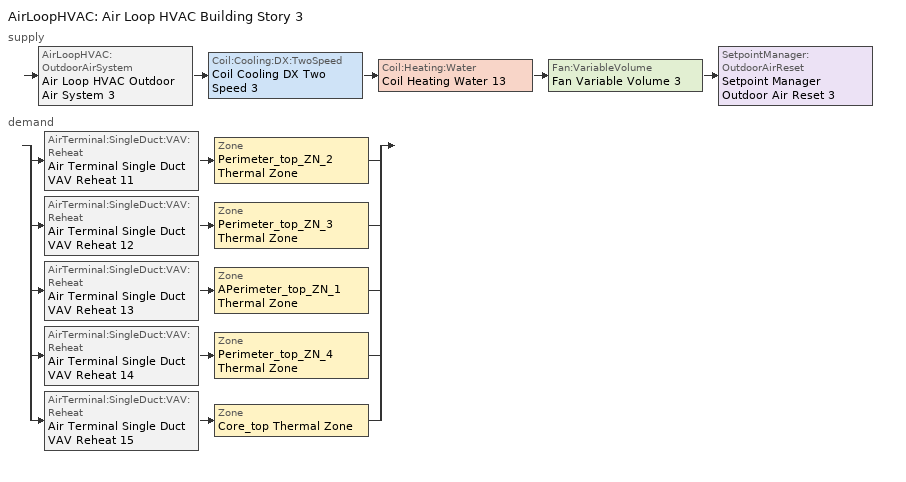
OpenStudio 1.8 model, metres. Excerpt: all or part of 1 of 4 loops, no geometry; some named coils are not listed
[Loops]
AirLoopHVAC 'Air Loop HVAC Building Story 3'
 supply: AirLoopHVAC:OutdoorAirSystem 'Air Loop HVAC Outdoor Air System 3' > Coil:Cooling:DX:TwoSpeed 'Coil Cooling DX Two Speed 3' > Coil:Heating:Water 'Coil Heating Water 13' > Fan:VariableVolume 'Fan Variable Volume 3' > SetpointManager:OutdoorAirReset 'Setpoint Manager Outdoor Air Reset 3'
 demand: split
  | AirTerminal:SingleDuct:VAV:Reheat 'Air Terminal Single Duct VAV Reheat 11' > Zone 'Perimeter_top_ZN_2 Thermal Zone'
  | AirTerminal:SingleDuct:VAV:Reheat 'Air Terminal Single Duct VAV Reheat 12' > Zone 'Perimeter_top_ZN_3 Thermal Zone'
  | AirTerminal:SingleDuct:VAV:Reheat 'Air Terminal Single Duct VAV Reheat 13' > Zone 'APerimeter_top_ZN_1 Thermal Zone'
  | AirTerminal:SingleDuct:VAV:Reheat 'Air Terminal Single Duct VAV Reheat 14' > Zone 'Perimeter_top_ZN_4 Thermal Zone'
  | AirTerminal:SingleDuct:VAV:Reheat 'Air Terminal Single Duct VAV Reheat 15' > Zone 'Core_top Thermal Zone'
[Sizing:Zone] Zone Cooling Design Supply Air Temperature {C}=12.8; Zone Heating Design Supply Air Temperature {C}=50; Zone Cooling Design Supply Air Humidity Ratio {kg-H2O/kg-air}=0.0085; Zone Heating Design Supply Air Humidity Ratio {kg-H2O/kg-air}=0.008; Cooling Design Air Flow Method=DesignDay; Cooling Design Air Flow Rate {m3/s}=0; Cooling Minimum Air Flow Fraction=0; Heating Design Air Flow Method=DesignDay; Heating Design Air Flow Rate {m3/s}=0; Heating Maximum Air Flow Fraction=0; Design Zone Air Distribution Effectiveness in Cooling Mode=1; Design Zone Air Distribution Effectiveness in Heating Mode=1
Perimeter_top_ZN_2 Thermal Zone; Perimeter_top_ZN_3 Thermal Zone; APerimeter_top_ZN_1 Thermal Zone; Perimeter_top_ZN_4 Thermal Zone; Core_top Thermal Zone
[Zone equipment]
Perimeter_top_ZN_2 Thermal Zone: Air Terminal Single Duct VAV Reheat 11
Perimeter_top_ZN_3 Thermal Zone: Air Terminal Single Duct VAV Reheat 12
APerimeter_top_ZN_1 Thermal Zone: Air Terminal Single Duct VAV Reheat 13
Perimeter_top_ZN_4 Thermal Zone: Air Terminal Single Duct VAV Reheat 14
Core_top Thermal Zone: Air Terminal Single Duct VAV Reheat 15
[AirLoopHVAC]
Air Loop HVAC Building Story 3: Design Supply Air Flow Rate {m3/s}=AutoSize
[Sizing:System]
Air Loop HVAC Building Story 3: Type of Load to Size On=Sensible; Design Outdoor Air Flow Rate {m3/s}=Autosize; Minimum System Air Flow Ratio=0.3; Preheat Design Temperature {C}=7; Preheat Design Humidity Ratio {kg-H2O/kg-Air}=0.008; Precool Design Temperature {C}=12.8; Precool Design Humidity Ratio {kg-H2O/kg-Air}=0.008; Central Cooling Design Supply Air Temperature {C}=12.8; Central Heating Design Supply Air Temperature {C}=40; Sizing Option=NonCoincident; 100% Outdoor Air in Cooling=No; 100% Outdoor Air in Heating=No; Central Cooling Design Supply Air Humidity Ratio {kg-H2O/kg-Air}=0.0085; Central Heating Design Supply Air Humidity Ratio {kg-H2O/kg-Air}=0.008; Cooling Design Air Flow Method=DesignDay; Cooling Design Air Flow Rate {m3/s}=0; Heating Design Air Flow Method=DesignDay; Heating Design Air Flow Rate {m3/s}=0; System Outdoor Air Method=VentilationRateProcedure; Zone Maximum Outdoor Air Fraction=1; Cooling Supply Air Flow Rate Per Floor Area {m3/s-m2}=0.00996765; Cooling Fraction of Autosized Cooling Supply Air Flow Rate=1; Cooling Supply Air Flow Rate Per Unit Cooling Capacity {m3/s-W}=3.94755e-05; Heating Supply Air Flow Rate Per Floor Area {m3/s-m2}=0.00996765; Heating Fraction of Autosized Heating Supply Air Flow Rate=1; Heating Fraction of Autosized Cooling Supply Air Flow Rate=1; Heating Supply Air Flow Rate Per Unit Heating Capacity {m3/s-W}=3.15882e-05; Cooling Design Capacity Method=CoolingDesignCapacity; Cooling Design Capacity {W}=autosize; Cooling Design Capacity Per Floor Area {W/m2}=234.7; Fraction of Autosized Cooling Design Capacity=1; Heating Design Capacity Method=HeatingDesignCapacity; Heating Design Capacity {W}=autosize; Heating Design Capacity Per Floor Area {W/m2}=157; Fraction of Autosized Heating Design Capacity=1; Central Cooling Capacity Control Method=OnOff
[Fan:VariableVolume]
Fan Variable Volume 3: Availability Schedule=Always On Discrete; Fan Efficiency=0.69; Pressure Rise {Pa}=1125; Maximum Flow Rate {m3/s}=Autosize; Fan Power Minimum Flow Rate Input Method=FixedFlowRate; Fan Power Minimum Flow Fraction=0.6; Fan Power Minimum Air Flow Rate {m3/s}=0; Motor Efficiency=0.9; Motor In Airstream Fraction=1; Fan Power Coefficient 1=0.0407599; Fan Power Coefficient 2=0.088045; Fan Power Coefficient 3=-0.0729261; Fan Power Coefficient 4=0.94374; Fan Power Coefficient 5=0
[Coil:Cooling:DX:TwoSpeed]
Coil Cooling DX Two Speed 3: Availability Schedule=Always On Discrete; Rated High Speed Total Cooling Capacity {W}=Autosize; Rated High Speed Sensible Heat Ratio=Autosize; Rated High Speed COP {W/W}=4; Rated High Speed Air Flow Rate {m3/s}=Autosize; Total Cooling Capacity Function of Temperature Curve=Curve Biquadratic 5; Total Cooling Capacity Function of Flow Fraction Curve=Curve Quadratic 7; Energy Input Ratio Function of Temperature Curve=Curve Biquadratic 6; Energy Input Ratio Function of Flow Fraction Curve=Curve Quadratic 8; Part Load Fraction Correlation Curve=Curve Quadratic 9; Rated Low Speed Total Cooling Capacity {W}=Autosize; Rated Low Speed Sensible Heat Ratio=Autosize; Rated Low Speed COP {W/W}=4; Low Speed Total Cooling Capacity Function of Temperature Curve=Curve Biquadratic 5; Low Speed Energy Input Ratio Function of Temperature Curve=Curve Biquadratic 6; Condenser Type=AirCooled; High Speed Evaporative Condenser Effectiveness=0; High Speed Evaporative Condenser Air Flow Rate {m3/s}=Autosize; High Speed Evaporative Condenser Pump Rated Power Consumption {W}=Autosize; Low Speed Evaporative Condenser Effectiveness=0; Low Speed Evaporative Condenser Air Flow Rate {m3/s}=Autosize; Low Speed Evaporative Condenser Pump Rated Power Consumption {W}=Autosize; Basin Heater Capacity {W/K}=0; Basin Heater Setpoint Temperature {C}=10
[Controller:OutdoorAir]
Controller Outdoor Air 3: Minimum Outdoor Air Flow Rate {m3/s}=autosize; Maximum Outdoor Air Flow Rate {m3/s}=autosize; Economizer Control Type=DifferentialEnthalpy; Economizer Control Action Type=ModulateFlow; Economizer Maximum Limit Dry-Bulb Temperature {C}=28; Economizer Maximum Limit Enthalpy {J/kg}=64000; Economizer Minimum Limit Dry-Bulb Temperature {C}=-100; Lockout Type=NoLockout; Minimum Limit Type=FixedMinimum; Maximum Fraction of Outdoor Air Schedule=AEDG Office Ventilation Schedule; Controller Mechanical Ventilation=Controller Mechanical Ventilation 3; High Humidity Control=No; Heat Recovery Bypass Control Type=BypassWhenOAFlowGreaterThanMinimum
[Controller:MechanicalVentilation]
Controller Mechanical Ventilation 3: Availability Schedule=Always On Discrete; Demand Controlled Ventilation=Yes; System Outdoor Air Method=ZoneSum
[AirLoopHVAC:OutdoorAirSystem]
Air Loop HVAC Outdoor Air System 3: Controller=Controller Outdoor Air 3
[SetpointManager:OutdoorAirReset]
Setpoint Manager Outdoor Air Reset 3: Control Variable=Temperature; Setpoint at Outdoor Low Temperature {C}=15.6; Outdoor Low Temperature {C}=14.4; Setpoint at Outdoor High Temperature {C}=12.8; Outdoor High Temperature {C}=21.1
[AirTerminal:SingleDuct:VAV:Reheat] Availability Schedule=Always On Discrete; Maximum Air Flow Rate {m3/s}=Autocalculate; Zone Minimum Air Flow Input Method=Constant; Constant Minimum Air Flow Fraction=0.3; Fixed Minimum Air Flow Rate {m3/s}=0; Maximum Hot Water or Steam Flow Rate {m3/s}=Autocalculate; Minimum Hot Water or Steam Flow Rate {m3/s}=0; Convergence Tolerance=0.001; Damper Heating Action=Normal; Maximum Flow per Zone Floor Area During Reheat {m3/s-m2}=Autocalculate; Maximum Flow Fraction During Reheat=Autocalculate; Maximum Reheat Air Temperature {C}=35
Name | Reheat Coil
Air Terminal Single Duct VAV Reheat 11 | Coil Heating Water 14
Air Terminal Single Duct VAV Reheat 12 | Coil Heating Water 15
Air Terminal Single Duct VAV Reheat 13 | Coil Heating Water 16
Air Terminal Single Duct VAV Reheat 14 | Coil Heating Water 17
Air Terminal Single Duct VAV Reheat 15 | Coil Heating Water 18
[Curve:Biquadratic] Minimum Value of x {BasedOnField A2}=16.5556; Maximum Value of x {BasedOnField A2}=22.1111; Minimum Value of y {BasedOnField A3}=23.7778; Maximum Value of y {BasedOnField A3}=47.66
Name | Coefficient1 Constant | Coefficient2 x | Coefficient3 x**2 | Coefficient4 y | Coefficient5 y**2 | Coefficient6 x*y
Curve Biquadratic 5 | 1.39072 | -0.0529058 | 0.0018423 | 0.00058267 | -0.000186814 | 0.000265159
Curve Biquadratic 6 | -0.536161 | 0.105138 | -0.00172659 | 0.0149848 | 0.000659948 | -0.0017385
[Curve:Quadratic]
Name | Coefficient1 Constant | Coefficient2 x | Coefficient3 x**2 | Minimum Value of x {BasedOnField A2} | Maximum Value of x {BasedOnField A2}
Curve Quadratic 7 | 0.718954 | 0.435436 | -0.154193 | 0.75 | 1.25
Curve Quadratic 8 | 1.19525 | -0.306138 | 0.110973 | 0.75 | 1.25
Curve Quadratic 9 | 0.771 | 0.229 | 0 | 0 | 1
[Schedule:Constant]
Always On Discrete: Value=1
[Schedule:Ruleset]
AEDG Office Ventilation Schedule: Default Day Schedule=AEDG Office Ventilation Schedule Weekday; Summer Design Day Schedule=AEDG Office Ventilation Schedule Summer Design Day; Winter Design Day Schedule=AEDG Office Ventilation Schedule Winter Design Day
[Schedule:Day]
AEDG Office Ventilation Schedule Weekday: 7, 0, 0, 22, 0, 1, 24, 0, 0
AEDG Office Ventilation Schedule Winter Design Day; AEDG Office Ventilation Schedule Summer Design Day: 24, 0, 1
AEDG Office Ventilation Schedule Saturday: 7, 0, 0, 18, 0, 1, 24, 0, 0
AEDG Office Ventilation Schedule Sunday: 24, 0, 0
[Schedule:Rule] Schedule Ruleset=AEDG Office Ventilation Schedule; Date Specification Type=DateRange; Start Month=1; Start Day=1; End Month=12; End Day=31
Name | Rule Order | Day Schedule | Apply Saturday | Apply Sunday
AEDG Office Ventilation Schedule Saturday Rule | 1 | AEDG Office Ventilation Schedule Saturday | Yes
AEDG Office Ventilation Schedule Sunday Rule | 0 | AEDG Office Ventilation Schedule Sunday |  | Yes
